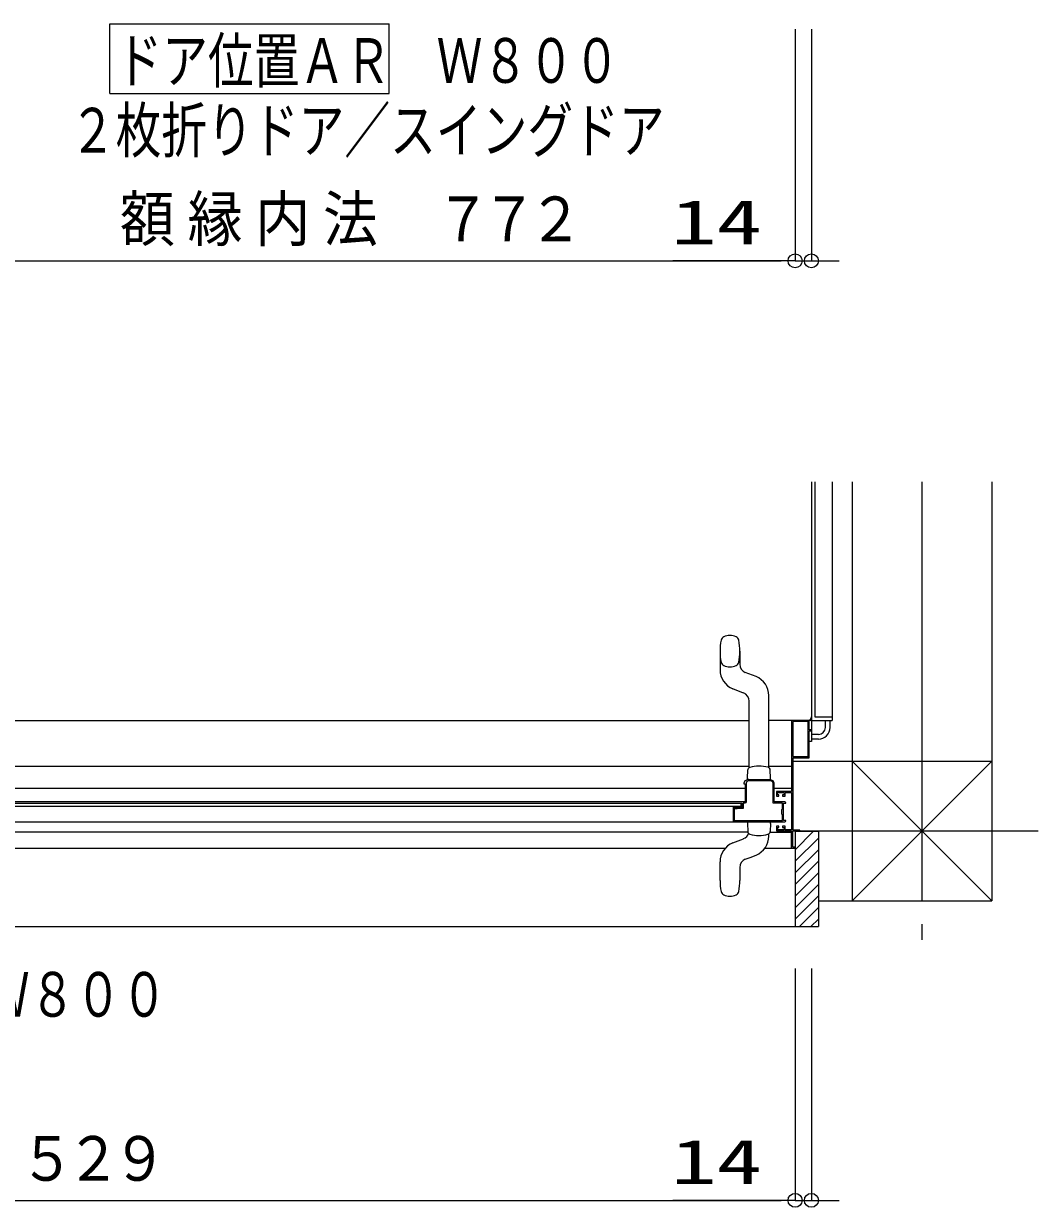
# Model space of a CAD drawing. Units: millimetres on the paper. Extents: x -305 to 305, y -152 to 152.
# Drawn here: x -157.3 to -113.7, y -75.9 to -25 of the extents above; entities that cross this region are included whole.
import ezdxf
from ezdxf.enums import TextEntityAlignment as Align

# ---------------------------------------------------------------- set-up
doc = ezdxf.new("R2010")
doc.units = ezdxf.units.MM
doc.linetypes.add('LONG_CHAIN', pattern=[21, 18, -1, 1, -1])
doc.layers.add('0-0_0', color=7, linetype='Continuous', lineweight=9)
doc.layers.add('0-1_VIEW0001', color=7, linetype='Continuous', lineweight=9)
doc.styles.add('ＭＳ ゴシック', font='')
doc.styles.get('ＭＳ ゴシック').set_extended_font_data('MS Gothic')

# ---------------------------------------------------------------- blocks, each defined once
blk = doc.blocks.new('_ORIGIN')
at = {"layer": '0-0_0'}
blk.add_line((0, 0), (-1, 0), dxfattribs=at)
blk.add_circle((0, 0), 0.5, dxfattribs=at)

msp = doc.modelspace()

# ---------------------------------------------------------------- linework, layer by layer
at = {"layer": '0-1_VIEW0001'}
for p, q in [((-153.574, -27.984), (-153.574, -24.984)), ((-153.574, -24.984), (-141.574, -24.984)), ((-141.574, -27.984), (-141.574, -24.984)), ((-124.134, -25.217), (-124.134, -35.176)), ((-124.134, -25.217), (-124.134, -35.176)), ((-123.434, -25.217), (-123.434, -35.176)), ((-153.574, -27.984), (-141.574, -27.984)), ((-162.134, -35.176), (-124.734, -35.176)), ((-124.134, -35.176), (-129.385, -35.176)), ((-124.734, -35.176), (-125.334, -35.176)), ((-124.134, -35.176), (-123.434, -35.176)), ((-122.834, -35.176), (-122.234, -35.176)), ((-123.434, -44.677), (-123.434, -54.779)), ((-123.434, -44.677), (-123.434, -54.904)), ((-123.284, -44.677), (-123.284, -54.779)), ((-122.534, -44.677), (-122.534, -54.929)), ((-121.684, -44.677), (-121.684, -62.677)), ((-115.684, -44.677), (-115.684, -62.677)), ((-127.359, -51.954), (-127.359, -52.753)), ((-126.509, -51.954), (-126.509, -52.515)), ((-125.812, -53.046), (-126.272, -52.864)), ((-126.346, -53.749), (-126.806, -53.566)), ((-125.259, -56.958), (-125.259, -53.859)), ((-126.109, -56.959), (-126.109, -54.097)), ((-162.559, -54.928), (-126.109, -54.928)), ((-124.309, -54.928), (-125.259, -54.928)), ((-124.284, -54.928), (-124.284, -57.978)), ((-123.534, -54.928), (-124.284, -54.928)), ((-123.534, -55.328), (-123.534, -54.928)), ((-123.459, -54.929), (-123.534, -54.929)), ((-123.409, -54.929), (-122.534, -54.929)), ((-123.284, -54.779), (-122.534, -54.779)), ((-122.834, -55.229), (-122.834, -54.929)), ((-122.634, -55.229), (-122.634, -54.929)), ((-124.234, -54.973), (-124.234, -56.483)), ((-123.579, -54.973), (-124.234, -54.973)), ((-123.579, -56.483), (-123.579, -54.973)), ((-123.534, -55.368), (-123.459, -55.368)), ((-123.434, -54.954), (-123.434, -55.829)), ((-123.434, -55.829), (-123.534, -55.829)), ((-123.134, -55.529), (-123.434, -55.529)), ((-123.134, -55.729), (-123.434, -55.729)), ((-162.084, -56.889), (-126.109, -56.889)), ((-125.259, -56.889), (-124.309, -56.889)), ((-124.234, -56.483), (-123.579, -56.483)), ((-124.229, -56.528), (-124.229, -59.638)), ((-124.229, -56.677), (-115.684, -56.677)), ((-121.685, -56.677), (-115.684, -62.677)), ((-121.683, -62.677), (-115.683, -56.677)), ((-126.184, -57.404), (-126.166, -57.056)), ((-126.184, -57.404), (-126.184, -57.479)), ((-126.184, -57.479), (-126.184, -57.404)), ((-126.184, -57.479), (-126.182, -57.479)), ((-126.184, -57.479), (-126.182, -57.479)), ((-125.184, -57.479), (-126.184, -57.479)), ((-125.186, -57.479), (-125.184, -57.479)), ((-125.186, -57.479), (-125.184, -57.479)), ((-163.434, -57.839), (-126.284, -57.839)), ((-126.334, -57.629), (-126.334, -57.639)), ((-126.319, -57.654), (-126.299, -57.654)), ((-126.284, -57.669), (-126.284, -58.429)), ((-126.239, -57.629), (-126.239, -58.429)), ((-125.184, -57.524), (-126.134, -57.524)), ((-125.079, -58.479), (-125.079, -57.629)), ((-125.034, -58.429), (-125.034, -57.629)), ((-125.034, -57.839), (-124.284, -57.839)), ((-124.934, -57.978), (-124.934, -58.178)), ((-124.284, -57.978), (-124.934, -57.978)), ((-162.964, -58.482), (-126.404, -58.482)), ((-126.284, -58.429), (-162.574, -58.429)), ((-126.454, -58.632), (-126.454, -58.482)), ((-126.404, -58.482), (-126.404, -58.664)), ((-126.359, -58.479), (-126.359, -58.709)), ((-126.289, -58.479), (-126.359, -58.479)), ((-124.674, -58.479), (-125.079, -58.479)), ((-124.574, -58.429), (-125.034, -58.429)), ((-124.934, -58.178), (-124.829, -58.178)), ((-124.889, -58.128), (-124.889, -58.028)), ((-124.889, -58.028), (-124.604, -58.028)), ((-124.829, -58.128), (-124.889, -58.128)), ((-124.829, -58.178), (-124.829, -58.128)), ((-124.679, -58.128), (-124.679, -58.178)), ((-124.604, -58.128), (-124.679, -58.128)), ((-124.679, -58.178), (-124.559, -58.178)), ((-124.674, -58.729), (-124.674, -58.479)), ((-124.634, -58.479), (-124.544, -58.479)), ((-124.634, -59.229), (-124.634, -58.479)), ((-124.604, -58.028), (-124.604, -58.128)), ((-124.559, -58.178), (-124.559, -58.028)), ((-124.559, -58.028), (-124.284, -58.028)), ((-124.284, -58.028), (-124.284, -59.628)), ((-126.454, -58.632), (-162.574, -58.632)), ((-126.794, -58.664), (-126.794, -59.279)), ((-126.773, -58.646), (-126.787, -58.654)), ((-126.764, -58.644), (-126.765, -58.644)), ((-126.754, -58.659), (-126.754, -58.654)), ((-126.744, -58.729), (-126.744, -59.229)), ((-126.655, -58.729), (-126.744, -58.729)), ((-126.657, -58.684), (-126.729, -58.684)), ((-126.613, -58.667), (-126.651, -58.683)), ((-126.598, -58.71), (-126.637, -58.725)), ((-126.404, -58.664), (-126.595, -58.664)), ((-126.359, -58.709), (-126.593, -58.709)), ((-124.699, -58.754), (-124.674, -58.729)), ((-124.699, -58.954), (-124.699, -58.754)), ((-124.674, -58.979), (-124.699, -58.954)), ((-124.674, -59.229), (-124.674, -58.979)), ((-124.634, -59.114), (-124.634, -58.594)), ((-162.574, -59.279), (-124.574, -59.279)), ((-126.744, -59.229), (-124.674, -59.229)), ((-126.184, -59.279), (-126.184, -59.354)), ((-126.184, -59.354), (-126.166, -59.701)), ((-125.184, -59.354), (-125.202, -59.701)), ((-125.184, -59.354), (-125.184, -59.279)), ((-124.829, -59.528), (-124.829, -59.478)), ((-124.559, -59.478), (-124.679, -59.478)), ((-124.679, -59.478), (-124.679, -59.528)), ((-124.544, -59.229), (-124.634, -59.229)), ((-124.559, -59.628), (-124.559, -59.478)), ((-126.162, -59.724), (-200.409, -59.724)), ((-126.806, -60.191), (-126.346, -60.009)), ((-126.164, -59.701), (-126.166, -59.701)), ((-126.165, -59.701), (-126.166, -59.701)), ((-126.074, -59.814), (-126.075, -59.814)), ((-126.074, -59.814), (-126.075, -59.814)), ((-125.259, -59.898), (-125.259, -59.799)), ((-125.205, -59.724), (-124.284, -59.724)), ((-124.934, -59.678), (-124.284, -59.678)), ((-124.889, -59.528), (-124.829, -59.528)), ((-124.889, -59.628), (-124.889, -59.528)), ((-124.604, -59.628), (-124.889, -59.628)), ((-124.679, -59.528), (-124.604, -59.528)), ((-124.604, -59.528), (-124.604, -59.628)), ((-124.284, -59.628), (-124.559, -59.628)), ((-124.284, -60.431), (-124.284, -59.678)), ((-124.234, -60.378), (-124.234, -59.678)), ((-124.234, -59.678), (-123.934, -59.678)), ((-123.934, -59.638), (-124.229, -59.638)), ((-124.134, -59.706), (-124.134, -63.781)), ((-123.134, -59.706), (-124.134, -59.706)), ((-124.134, -60.487), (-123.353, -59.706)), ((-124.134, -60.982), (-123.134, -59.982)), ((-123.934, -59.678), (-123.934, -59.638)), ((-123.134, -59.706), (-123.134, -63.781)), ((-127.143, -60.429), (-200.559, -60.429)), ((-124.134, -60.431), (-125.44, -60.431)), ((-124.134, -60.378), (-124.234, -60.378)), ((-124.134, -60.413), (-124.134, -60.393)), ((-124.134, -61.482), (-123.134, -60.482)), ((-127.359, -61.804), (-127.359, -61.004)), ((-124.134, -61.982), (-123.134, -60.982)), ((-126.509, -61.242), (-126.509, -61.804)), ((-124.134, -62.482), (-123.134, -61.482)), ((-124.134, -62.977), (-123.134, -61.977)), ((-124.134, -63.472), (-123.134, -62.472)), ((-123.948, -63.781), (-123.134, -62.967)), ((-123.134, -62.677), (-115.684, -62.677)), ((-123.453, -63.781), (-123.134, -63.462)), ((-201.559, -63.781), (-123.134, -63.781)), ((-124.134, -65.593), (-124.134, -75.552)), ((-124.134, -65.593), (-124.134, -75.552)), ((-123.434, -65.593), (-123.434, -75.552)), ((-199.959, -75.552), (-124.734, -75.552)), ((-124.134, -75.552), (-129.385, -75.552)), ((-124.734, -75.552), (-125.334, -75.552)), ((-124.134, -75.552), (-123.434, -75.552)), ((-122.834, -75.552), (-122.234, -75.552))]:
    msp.add_line(p, q, dxfattribs=at)
at = {"layer": '0-1_VIEW0001', "linetype": 'LONG_CHAIN'}
for p, q in [((-118.684, -44.677), (-118.684, -64.356)), ((-123.934, -59.677), (-113.685, -59.677))]:
    msp.add_line(p, q, dxfattribs=at)
at = {"layer": '0-1_VIEW0001'}
for points in [[(-124.229, -56.528), (-123.534, -56.528), (-123.534, -55.368)], [(-123.459, -55.368), (-123.459, -55.328), (-123.534, -55.328)], [(-126.184, -57.479), (-126.29, -57.523), (-126.334, -57.629)], [(-125.184, -57.479), (-125.184, -57.404), (-125.202, -57.056)], [(-125.034, -57.629), (-125.078, -57.523), (-125.184, -57.479)], [(-126.334, -57.639), (-126.33, -57.649), (-126.319, -57.654)], [(-126.299, -57.654), (-126.289, -57.658), (-126.284, -57.669)], [(-126.134, -57.524), (-126.208, -57.554), (-126.239, -57.629)], [(-125.079, -57.629), (-125.11, -57.554), (-125.184, -57.524)], [(-126.239, -58.429), (-126.254, -58.464), (-126.289, -58.479)], [(-124.544, -58.479), (-124.537, -58.476), (-124.534, -58.469), (-124.546, -58.44), (-124.574, -58.429)], [(-126.787, -58.654), (-126.792, -58.66), (-126.794, -58.664)], [(-126.765, -58.644), (-126.769, -58.644), (-126.773, -58.646)], [(-126.754, -58.654), (-126.757, -58.647), (-126.764, -58.644)], [(-126.729, -58.684), (-126.747, -58.676), (-126.754, -58.659)], [(-126.651, -58.683), (-126.654, -58.683), (-126.657, -58.684)], [(-126.637, -58.725), (-126.646, -58.728), (-126.655, -58.729)], [(-126.595, -58.664), (-126.604, -58.665), (-126.613, -58.667)], [(-126.593, -58.709), (-126.595, -58.709), (-126.598, -58.71)], [(-124.829, -59.478), (-124.934, -59.478), (-124.934, -59.678)], [(-124.574, -59.279), (-124.546, -59.267), (-124.534, -59.239), (-124.537, -59.232), (-124.544, -59.229)], [(-126.272, -60.894), (-126.069, -60.813), (-125.812, -60.711)]]:
    msp.add_lwpolyline(points, dxfattribs=at)
for centre, radius, start, end in [((-127.116, -51.52), 0.2, 115.34, 168.6588), ((-126.934, -51.904), 0.625, 64.66, 115.34), ((-126.752, -51.52), 0.2, 11.3412, 64.66), ((-124.951, -51.954), 2.408, 168.6588, 191.3412), ((-128.916, -51.954), 2.408, 348.6588, 11.3412), ((-126.484, -52.753), 0.875, 180, 248.3964), ((-127.116, -52.388), 0.2, 191.3412, 244.66), ((-126.934, -52.004), 0.625, 244.66, 295.34), ((-126.752, -52.388), 0.2, 295.34, 348.6588), ((-126.134, -52.515), 0.375, 180, 248.3964), ((-126.134, -53.859), 0.875, 0, 68.3964), ((-126.484, -54.097), 0.375, 0, 68.3964), ((-123.584, -54.779), 0.15, 270, 0), ((-123.459, -54.954), 0.025, 360, 90), ((-123.409, -54.904), 0.025, 180, 270), ((-123.134, -55.229), 0.5, 270, 0), ((-123.134, -55.229), 0.3, 270, 0), ((-126.041, -57.063), 0.125, 108.4568, 176.999), ((-125.684, -58.309), 1.421, 74.2183, 106.2037), ((-125.327, -57.063), 0.125, 3.001, 76.3206), ((-126.484, -59.66), 0.375, 291.6036, 340.9366), ((-126.041, -59.694), 0.125, 183.001, 254.0572), ((-125.684, -58.448), 1.421, 254.0189, 285.7696), ((-126.134, -59.898), 0.875, 291.6036, 0), ((-125.327, -59.694), 0.125, 283.521, 356.9989), ((-126.484, -61.004), 0.875, 111.6036, 180), ((-126.134, -61.242), 0.375, 111.6036, 180), ((-124.951, -61.804), 2.408, 180, 191.3412), ((-128.916, -61.804), 2.408, 348.6588, 0), ((-127.116, -62.238), 0.2, 191.3412, 244.66), ((-126.934, -61.854), 0.625, 244.66, 295.34), ((-126.752, -62.238), 0.2, 295.34, 348.6588)]:
    msp.add_arc(centre, radius, start, end, dxfattribs=at)

# ---------------------------------------------------------------- block references
at = {"layer": '0-1_VIEW0001', "xscale": 0.6, "yscale": 0.6}
for p in [(-124.134, -35.176), (-124.134, -35.176), (-124.134, -75.552), (-124.134, -75.552)]:
    msp.add_blockref('_ORIGIN', p, dxfattribs=at)
at = {"layer": '0-1_VIEW0001', "xscale": 0.6, "yscale": 0.6, "rotation": 180}
for p in [(-123.434, -35.176), (-123.434, -75.552)]:
    msp.add_blockref('_ORIGIN', p, dxfattribs=at)

# ---------------------------------------------------------------- texts
at = {"layer": '0-1_VIEW0001', "style": 'ＭＳ ゴシック'}
for s, width, p in [('ドア位置ＡＲ\u3000Ｗ８００', 0.75, (-153.288, -28.103)), ('２枚折りドア／スイングドア', 0.75, (-155.288, -31.101)), ('額', 0.9, (-153.14, -34.91)), ('縁', 0.9, (-150.232, -34.91)), ('内', 0.9, (-147.324, -34.91)), ('法', 0.9, (-144.416, -34.91)), ('７', 0.9, (-139.576, -34.91)), ('７', 0.9, (-137.588, -34.91)), ('２', 0.9, (-135.6, -34.91)), ('14', 1.5, (-129.468, -35.046)), ('ドア位置ＡＲ\u3000Ｗ８００', 0.75, (-172.737, -68.236)), ('５', 0.9, (-157.446, -75.287)), ('２', 0.9, (-155.458, -75.287)), ('９', 0.9, (-153.47, -75.287)), ('14', 1.5, (-129.468, -75.423))]:
    msp.add_text(s, height=1.921, dxfattribs=dict(at, width=width)).set_placement(p, align=Align.BOTTOM_LEFT)

doc.saveas('drawing.dxf')
